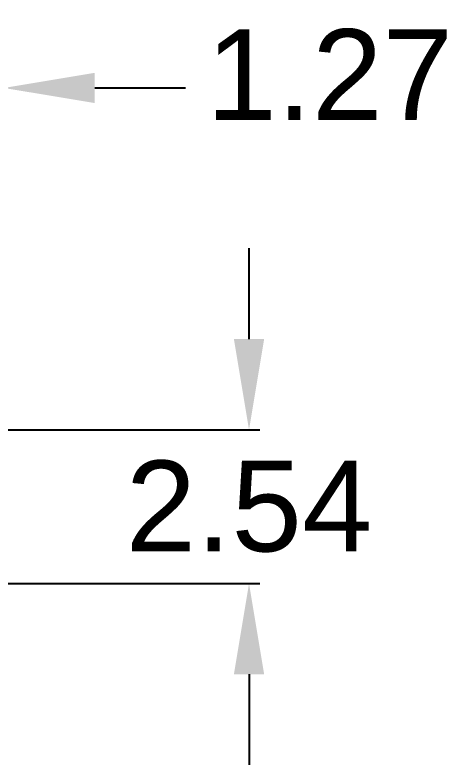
# Model space of a CAD drawing. Extents: x 17.6 to 58.9, y 21.2 to 90.7.
# Drawn here: x 50.98 to 58.17, y 66.54 to 78.94 of the extents above; entities that cross this region are included whole.
import ezdxf

# ---------------------------------------------------------------- set-up
doc = ezdxf.new("R2010")
doc.units = 0
doc.header["$MEASUREMENT"] = 0
doc.layers.get('0').update_dxf_attribs({"linetype": 'CONTINUOUS'})
doc.layers.get('Defpoints').update_dxf_attribs({"linetype": 'CONTINUOUS'})
doc.styles.get("Standard").update_dxf_attribs({"font": 'arial.ttf'})
doc.dimstyles.get("Standard").update_dxf_attribs({"dimtxt": 1.5, "dimasz": 1.5, "dimexe": 0.18, "dimexo": 0, "dimgap": 0.5, "dimtad": 0, "dimtih": 1, "dimtoh": 1, "dimzin": 0, "dimdsep": 46, "dimtxsty": 'Standard', "dimcen": 0.09, "dimadec": 0, "dimazin": 0, "dimtfac": 1, "dimtofl": 0, "dimtmove": 2, "dimatfit": 3, "dimfxl": 1, "dimtolj": 1, "dimtzin": 0, "dimarcsym": 0})

# ---------------------------------------------------------------- blocks, each defined once
blk = doc.blocks.new('*D74')
at = {"color": 0, "linetype": 'Continuous', "lineweight": -2}
for p, q in [((49.53, 72.197), (49.53, 77.914)), ((50.8, 73.128), (50.8, 77.914)), ((48.03, 77.734), (46.53, 77.734)), ((52.3, 77.734), (53.8, 77.734))]:
    blk.add_line(p, q, dxfattribs=at)
at = {"color": 0, "linetype": 'Continuous'}
for points in [[(48.03, 77.984), (48.03, 77.484), (49.53, 77.734)], [(52.3, 77.984), (52.3, 77.484), (50.8, 77.734)]]:
    blk.add_solid(points, dxfattribs=at)
at = {"layer": 'Defpoints', "color": 0, "linetype": 'Continuous'}
for p in [(50.8, 77.734), (50.8, 73.128), (49.53, 72.197)]:
    blk.add_point(p, dxfattribs=at)
at = {"color": 0, "linetype": 'Continuous', "insert": (56.182, 77.955), "char_height": 1.5, "attachment_point": 5}
blk.add_mtext('\\A1;1.27', dxfattribs=at)
blk = doc.blocks.new('*D76')
at = {"color": 0, "linetype": 'Continuous', "lineweight": -2}
for p, q in [((54.85, 73.585), (54.85, 75.085)), ((49.212, 72.085), (55.03, 72.085)), ((49.679, 69.545), (55.03, 69.545)), ((54.85, 68.045), (54.85, 66.545))]:
    blk.add_line(p, q, dxfattribs=at)
at = {"color": 0, "linetype": 'Continuous'}
for points in [[(54.6, 73.585), (55.1, 73.585), (54.85, 72.085)], [(54.6, 68.045), (55.1, 68.045), (54.85, 69.545)]]:
    blk.add_solid(points, dxfattribs=at)
at = {"layer": 'Defpoints', "color": 0, "linetype": 'Continuous'}
for p in [(49.212, 72.085), (54.85, 72.085), (49.679, 69.545)]:
    blk.add_point(p, dxfattribs=at)
at = {"color": 0, "linetype": 'Continuous', "insert": (54.85, 70.815), "char_height": 1.5, "attachment_point": 5}
blk.add_mtext('\\A1;2.54', dxfattribs=at)

msp = doc.modelspace()

# ---------------------------------------------------------------- dimensions: what is measured, and where the dimension line sits
at = {"linetype": 'Continuous'}
dim = msp.add_linear_dim(base=(50.8, 77.733992), p1=(49.53, 72.196569), p2=(50.8, 73.128124), dimstyle='Standard', dxfattribs=at)
dim.commit()
dim.dimension.update_dxf_attribs({"geometry": '*D74', "text_midpoint": (56.181522, 77.955294), "dimtype": 160})
dim = msp.add_linear_dim(base=(54.850012, 72.084946), p1=(49.679302, 69.544946), p2=(49.2125, 72.084946), angle=90, dimstyle='Standard', dxfattribs=at)
dim.commit()
dim.dimension.update_dxf_attribs({"geometry": '*D76', "text_midpoint": (54.850012, 70.814946)})

doc.saveas('drawing.dxf')
